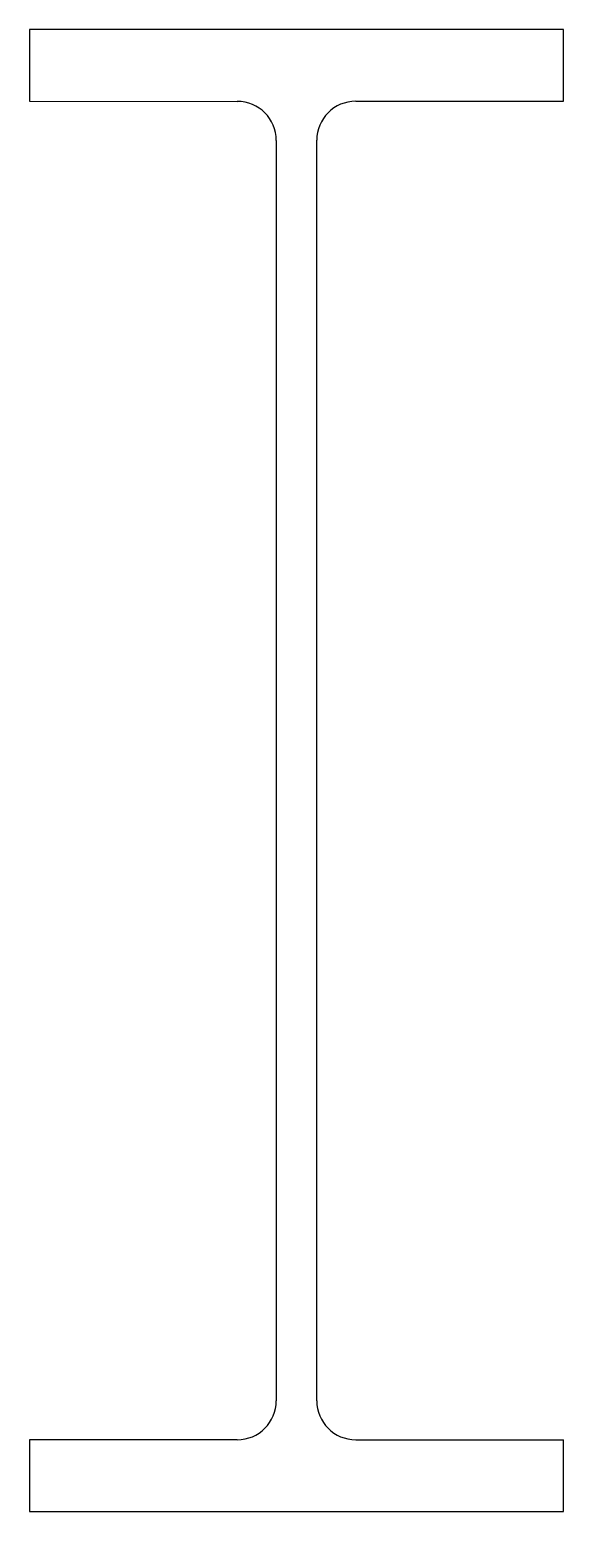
# Model space of a CAD drawing. Header units: millimetres. Extents: x -205 to 205, y -569 to 569.
import ezdxf

# ---------------------------------------------------------------- set-up
doc = ezdxf.new("R2010")
doc.units = ezdxf.units.MM
doc.layers.add('Profile', color=7, linetype='Continuous')

msp = doc.modelspace()

# ---------------------------------------------------------------- linework, layer by layer
at = {"layer": 'Profile'}
for p, q in [((205, 569), (-205, 569)), ((-205, 569), (-205, 514)), ((205, 514), (205, 569)), ((-205, 514), (-45.5, 513.9)), ((45.5, 514), (205, 514)), ((-15.5, 483.9), (-15.5, -484)), ((15.5, -484), (15.5, 484)), ((-45.5, -514), (-205, -514)), ((-205, -514), (-205, -569)), ((45.5, -514), (205, -514)), ((205, -569), (205, -514)), ((-205, -569), (205, -569))]:
    msp.add_line(p, q, dxfattribs=at)
for centre, start, end in [((-45.5, 483.9), 0, 89.9777), ((45.5, 484), 90, 180), ((-45.5, -484), 270, 0), ((45.5, -484), 180, 270)]:
    msp.add_arc(centre, 30, start, end, dxfattribs=at)

doc.saveas('drawing.dxf')
